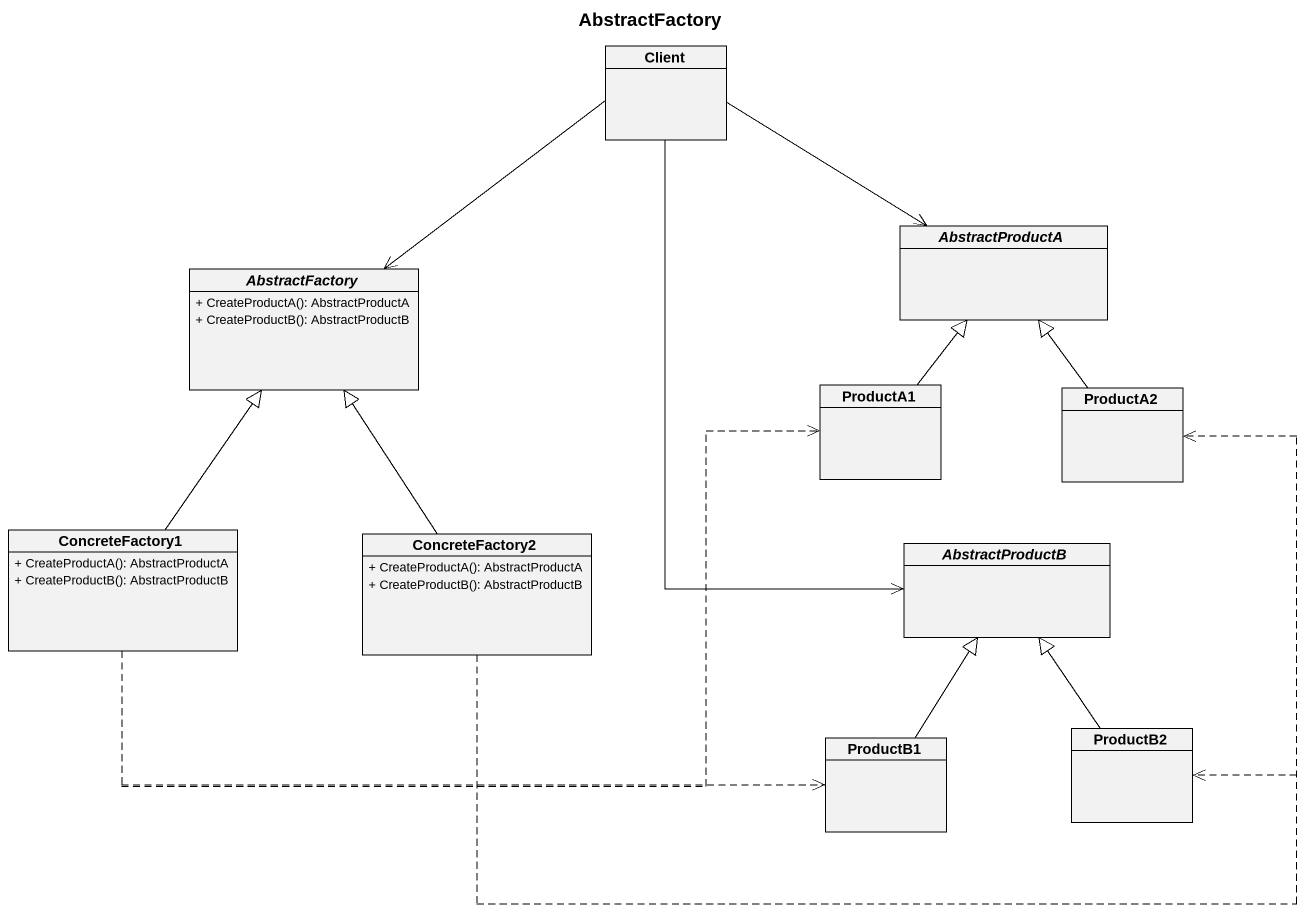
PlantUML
@startuml
title AbstractFactory
hide circle
hide empty members
skinparam classAttributeIconSize 0
class Client
abstract class AbstractFactory {
  + CreateProductA(): AbstractProductA
  + CreateProductB(): AbstractProductB
}
abstract class AbstractProductA
class ProductA1
class ProductA2
class ConcreteFactory1 {
  + CreateProductA(): AbstractProductA
  + CreateProductB(): AbstractProductB
}
class ConcreteFactory2 {
  + CreateProductA(): AbstractProductA
  + CreateProductB(): AbstractProductB
}
abstract class AbstractProductB
class ProductB1
class ProductB2
Client --> AbstractFactory
Client -right-> AbstractProductA
Client --> AbstractProductB
ProductA1 -up-|> AbstractProductA
ProductA2 -up-|> AbstractProductA
ConcreteFactory1 -up-|> AbstractFactory
ConcreteFactory1 .right.> ProductA1
ConcreteFactory1 .right.> ProductB1
ConcreteFactory2 -up-|> AbstractFactory
ConcreteFactory2 .right.> ProductA2
ConcreteFactory2 .right.> ProductB2
ProductB1 -up-|> AbstractProductB
ProductB2 -up-|> AbstractProductB
@enduml
